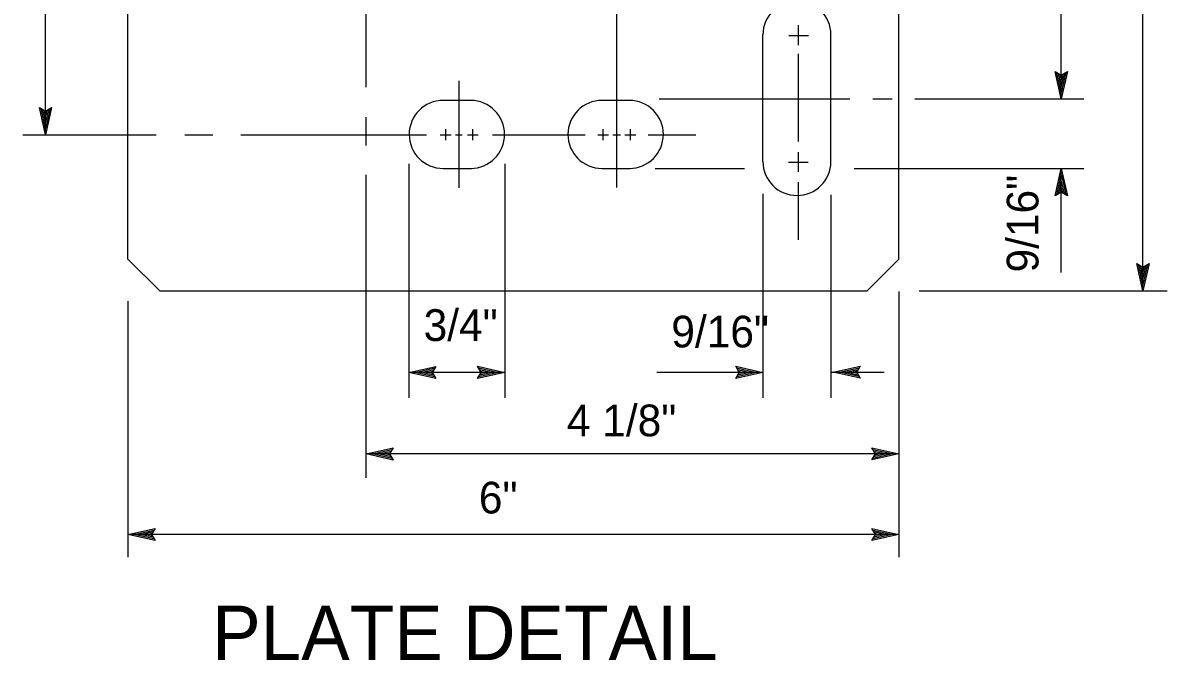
# Model space of a CAD drawing. Extents: x -894 to 866, y -472 to 714.
# Drawn here: x 99.4 to 351.7, y -79.1 to 61.5 of the extents above; entities that cross this region are included whole.
import ezdxf

# ---------------------------------------------------------------- set-up
doc = ezdxf.new("R2010")
doc.units = 0
for name, color, linetype in [('56 Stage 3 Anno', 7, 'Continuous'), ('57 Undefined', 7, 'Continuous'), ('60 Nongeo Data', 7, 'Continuous')]:
    doc.layers.add(name, color=color, linetype=linetype)

msp = doc.modelspace()

# ---------------------------------------------------------------- linework, layer by layer
at = {"layer": '56 Stage 3 Anno'}
for p, q in [((346.34, 2.42), (346.34, 214.42)), ((104.37, 36.87), (104.37, 108.42)), ((328.34, 44.78), (328.34, 108.42)), ((175.04, 47.35), (175.04, 85.69)), ((230.35, 25.21), (230.35, 64.8)), ((270.42, 56.64), (270.42, 61)), ((268.23, 58.78), (272.59, 58.78)), ((270.42, 35.38), (270.42, 54.68)), ((328.34, 44.78), (327.01, 50.78)), ((327.01, 50.78), (327.01, 50.78)), ((327.01, 50.78), (328.34, 49.98)), ((328.34, 44.78), (327.01, 50.78)), ((327.01, 50.78), (327.01, 50.78)), ((327.01, 50.78), (328.34, 49.98)), ((328.34, 46.17), (327.37, 50.55)), ((328.34, 46.17), (327.37, 50.55)), ((328.34, 49.98), (329.68, 50.78)), ((329.68, 50.78), (328.34, 44.78)), ((328.34, 49.98), (329.68, 50.78)), ((329.68, 50.78), (328.34, 44.78)), ((329.33, 50.57), (328.34, 46.16)), ((329.33, 50.57), (328.34, 46.16)), ((329.68, 50.78), (329.68, 50.78)), ((329.68, 50.78), (329.68, 50.78)), ((195.6, 25.11), (195.6, 48.74)), ((328.34, 47.55), (327.72, 50.37)), ((328.34, 47.55), (327.72, 50.37)), ((328.35, 48.93), (328.08, 50.14)), ((328.35, 48.93), (328.08, 50.14)), ((328.97, 50.33), (328.34, 47.55)), ((328.97, 50.33), (328.34, 47.55)), ((328.62, 50.16), (328.35, 48.93)), ((328.62, 50.16), (328.35, 48.93)), ((239.67, 44.78), (281.72, 44.78)), ((286.81, 44.78), (291.05, 44.78)), ((296.04, 44.78), (333.34, 44.78)), ((328.34, 44.78), (328.34, 44.78)), ((328.34, 44.78), (328.34, 44.78)), ((104.37, 36.87), (103.04, 42.87)), ((103.04, 42.87), (103.04, 42.87)), ((103.04, 42.87), (104.37, 42.07)), ((104.36, 38.26), (103.4, 42.64)), ((104.37, 39.64), (103.74, 42.46)), ((104.37, 41.02), (104.1, 42.23)), ((104.37, 42.07), (105.71, 42.87)), ((105.71, 42.87), (104.37, 36.87)), ((105.35, 42.66), (104.37, 38.25)), ((104.99, 42.42), (104.37, 39.64)), ((104.65, 42.25), (104.37, 41.02)), ((105.71, 42.87), (105.71, 42.87)), ((175.04, 34.49), (175.04, 40.7)), ((192.6, 35.69), (192.6, 38.11)), ((198.6, 35.69), (198.6, 38.11)), ((227.35, 35.69), (227.35, 38.11)), ((233.35, 35.66), (233.35, 38.08)), ((99.37, 36.87), (128.75, 36.87)), ((104.37, 36.87), (104.37, 36.87)), ((135.11, 36.87), (141.26, 36.87)), ((147.41, 36.87), (188.38, 36.87)), ((191.39, 36.87), (193.81, 36.87)), ((194.78, 36.87), (196.26, 36.87)), ((197.38, 36.87), (199.74, 36.87)), ((202.9, 36.87), (223.36, 36.87)), ((226.11, 36.87), (228.53, 36.87)), ((229.47, 36.87), (231.17, 36.87)), ((232.12, 36.87), (234.54, 36.87)), ((237.25, 36.87), (247.73, 36.87)), ((270.42, 28.66), (270.42, 33.02)), ((184.45, 30.47), (184.45, -21.21)), ((205.63, 30.47), (205.63, -21.21)), ((268.19, 30.78), (272.55, 30.78)), ((175.04, -38.86), (175.04, 27.98)), ((238.81, 29.37), (258.5, 29.37)), ((282.67, 29.37), (333.34, 29.37)), ((327, 23.37), (328.34, 29.37)), ((327.36, 23.59), (328.34, 27.99)), ((328.34, 6.43), (328.34, 29.37)), ((328.34, 29.37), (328.34, 29.37)), ((328.34, 29.37), (329.67, 23.37)), ((328.35, 27.98), (329.31, 23.61)), ((270.42, 13.66), (270.42, 26.42)), ((327.72, 23.82), (328.34, 26.61)), ((328.34, 26.61), (328.97, 23.78)), ((262.54, 23.8), (262.54, -21.21)), ((277.54, 23.58), (277.54, -21.21)), ((328.34, 24.17), (327, 23.37)), ((327, 23.37), (327, 23.37)), ((328.06, 24), (328.34, 25.23)), ((328.34, 25.23), (328.61, 24.02)), ((329.67, 23.37), (328.34, 24.17)), ((329.67, 23.37), (329.67, 23.37)), ((346.34, 2.42), (345.01, 8.42)), ((345.01, 8.42), (345.01, 8.42)), ((345.01, 8.42), (346.34, 7.62)), ((346.34, 3.81), (345.37, 8.19)), ((346.34, 5.18), (345.72, 8.01)), ((346.34, 6.56), (346.08, 7.77)), ((346.34, 7.62), (347.68, 8.42)), ((347.68, 8.42), (346.34, 2.42)), ((347.33, 8.2), (346.34, 3.8)), ((346.97, 7.97), (346.34, 5.18)), ((346.62, 7.79), (346.34, 6.56)), ((347.68, 8.42), (347.68, 8.42)), ((122.54, 0.15), (122.54, -56.34)), ((292.54, 2.27), (292.54, -56.34)), ((296.98, 2.42), (351.67, 2.42)), ((346.34, 2.42), (346.34, 2.42)), ((184.45, -15.58), (190.45, -14.25)), ((185.84, -15.58), (190.21, -14.61)), ((187.21, -15.58), (190.03, -14.96)), ((190.45, -14.25), (189.65, -15.58)), ((190.45, -14.25), (190.45, -14.25)), ((200.43, -15.58), (199.63, -14.24)), ((199.63, -14.24), (199.63, -14.24)), ((199.63, -14.24), (205.63, -15.58)), ((199.84, -14.6), (204.25, -15.58)), ((200.08, -14.95), (202.86, -15.58)), ((257.34, -15.58), (256.54, -14.24)), ((256.54, -14.24), (256.54, -14.24)), ((256.54, -14.24), (262.54, -15.58)), ((256.76, -14.6), (261.16, -15.58)), ((256.99, -14.95), (259.78, -15.58)), ((278.02, -15.53), (284.02, -14.2)), ((279.41, -15.53), (283.78, -14.56)), ((280.78, -15.53), (283.61, -14.91)), ((284.02, -14.2), (283.22, -15.53)), ((284.02, -14.2), (284.02, -14.2)), ((205.63, -15.58), (184.45, -15.58)), ((190.45, -16.92), (184.45, -15.58)), ((184.45, -15.58), (184.45, -15.58)), ((190.23, -16.56), (185.83, -15.58)), ((190, -16.2), (187.21, -15.58)), ((188.59, -15.58), (189.8, -15.31)), ((189.82, -15.86), (188.59, -15.58)), ((189.65, -15.58), (190.45, -16.92)), ((190.45, -16.92), (190.45, -16.92)), ((205.63, -15.58), (199.63, -16.91)), ((199.63, -16.91), (200.43, -15.58)), ((199.63, -16.91), (199.63, -16.91)), ((204.24, -15.58), (199.86, -16.55)), ((202.86, -15.58), (200.04, -16.2)), ((200.25, -15.3), (201.48, -15.58)), ((201.48, -15.58), (200.27, -15.84)), ((205.63, -15.58), (205.63, -15.58)), ((262.54, -15.58), (239.13, -15.58)), ((262.54, -15.58), (256.54, -16.91)), ((256.54, -16.91), (257.34, -15.58)), ((256.54, -16.91), (256.54, -16.91)), ((261.15, -15.58), (256.78, -16.55)), ((259.78, -15.58), (256.95, -16.2)), ((257.17, -15.3), (258.4, -15.58)), ((258.4, -15.58), (257.19, -15.84)), ((262.54, -15.58), (262.54, -15.58)), ((289.28, -15.58), (277.54, -15.58)), ((284.02, -16.87), (278.02, -15.53)), ((278.02, -15.53), (278.02, -15.53)), ((283.8, -16.51), (279.4, -15.53)), ((283.57, -16.16), (280.78, -15.53)), ((282.16, -15.53), (283.37, -15.27)), ((283.39, -15.81), (282.16, -15.53)), ((283.22, -15.53), (284.02, -16.87)), ((284.02, -16.87), (284.02, -16.87)), ((175.04, -33.58), (181.04, -32.25)), ((176.43, -33.58), (180.8, -32.61)), ((181.04, -32.25), (180.24, -33.58)), ((181.04, -32.25), (181.04, -32.25)), ((287.34, -33.58), (286.54, -32.24)), ((286.54, -32.24), (286.54, -32.24)), ((286.54, -32.24), (292.54, -33.58)), ((286.76, -32.6), (291.16, -33.58)), ((292.54, -33.58), (175.04, -33.58)), ((181.04, -34.92), (175.04, -33.58)), ((175.04, -33.58), (175.04, -33.58)), ((180.82, -34.56), (176.41, -33.58)), ((177.8, -33.58), (180.62, -32.96)), ((180.58, -34.2), (177.8, -33.58)), ((179.18, -33.58), (180.39, -33.31)), ((180.41, -33.86), (179.18, -33.58)), ((180.24, -33.58), (181.04, -34.92)), ((181.04, -34.92), (181.04, -34.92)), ((292.54, -33.58), (286.54, -34.91)), ((286.54, -34.91), (287.34, -33.58)), ((286.54, -34.91), (286.54, -34.91)), ((291.15, -33.58), (286.78, -34.55)), ((289.78, -33.58), (286.95, -34.2)), ((286.99, -32.95), (289.78, -33.58)), ((287.17, -33.3), (288.4, -33.58)), ((288.4, -33.58), (287.19, -33.84)), ((292.54, -33.58), (292.54, -33.58)), ((122.54, -51.34), (128.54, -50.01)), ((123.93, -51.34), (128.31, -50.37)), ((128.54, -50.01), (127.74, -51.34)), ((128.54, -50.01), (128.54, -50.01)), ((287.34, -51.34), (286.54, -50)), ((286.54, -50), (286.54, -50)), ((286.54, -50), (292.54, -51.34)), ((286.76, -50.36), (291.16, -51.34)), ((292.54, -51.34), (122.54, -51.34)), ((128.54, -52.68), (122.54, -51.34)), ((122.54, -51.34), (122.54, -51.34)), ((128.33, -52.32), (123.92, -51.34)), ((125.31, -51.34), (128.13, -50.72)), ((128.09, -51.96), (125.31, -51.34)), ((126.69, -51.34), (127.9, -51.07)), ((127.92, -51.62), (126.69, -51.34)), ((127.74, -51.34), (128.54, -52.68)), ((128.54, -52.68), (128.54, -52.68)), ((292.54, -51.34), (286.54, -52.67)), ((286.54, -52.67), (287.34, -51.34)), ((286.54, -52.67), (286.54, -52.67)), ((291.15, -51.34), (286.78, -52.31)), ((289.78, -51.34), (286.95, -51.96)), ((286.99, -50.71), (289.78, -51.34)), ((287.17, -51.06), (288.4, -51.34)), ((288.4, -51.34), (287.19, -51.6)), ((292.54, -51.34), (292.54, -51.34))]:
    msp.add_line(p, q, dxfattribs=at)
at = {"layer": '60 Nongeo Data'}
for p, q in [((122.54, 9.42), (122.54, 207.42)), ((292.54, 9.42), (292.54, 207.42)), ((262.54, 30.92), (262.54, 58.92)), ((277.54, 30.92), (277.54, 58.92)), ((198.25, 44.42), (192.04, 44.42)), ((198.25, 44.42), (192.04, 44.42)), ((233.26, 44.42), (227.05, 44.42)), ((192.04, 29.42), (198.3, 29.42)), ((192.04, 29.42), (198.3, 29.42)), ((227.05, 29.42), (233.31, 29.42)), ((122.54, 9.42), (129.54, 2.42)), ((285.54, 2.42), (292.54, 9.42)), ((129.54, 2.42), (285.54, 2.42))]:
    msp.add_line(p, q, dxfattribs=at)
for centre, start, end in [((270.04, 58.89), 0.2299, 179.7041), ((300.04, 58.89), 179.7041, 179.7701), ((192.04, 36.92), 90.0144, 270), ((192.04, 36.92), 90.0144, 270), ((198.08, 36.92), 270, 89.9856), ((198.08, 36.92), 270, 89.9856), ((227.05, 36.92), 90.0144, 270), ((233.09, 36.92), 270, 89.9856), ((270.04, 30.95), 180.2299, 359.7701)]:
    msp.add_arc(centre, 7.5, start, end, dxfattribs=at)

# ---------------------------------------------------------------- texts
at = {"layer": '57 Undefined'}
msp.add_text('9/16"', height=7, rotation=90, dxfattribs=at).set_placement((323.3, 6.47))
for s, height, p in [('3/4"', 7, (187.73, -8.65)), ('9/16"', 7, (242.35, -10.07)), ('4 1/8"', 7, (219.31, -29.68)), ('6"', 7, (199.91, -46.71)), ('PLATE DETAIL', 12, (141.11, -79.07))]:
    msp.add_text(s, height=height, dxfattribs=at).set_placement(p)

doc.saveas('drawing.dxf')
